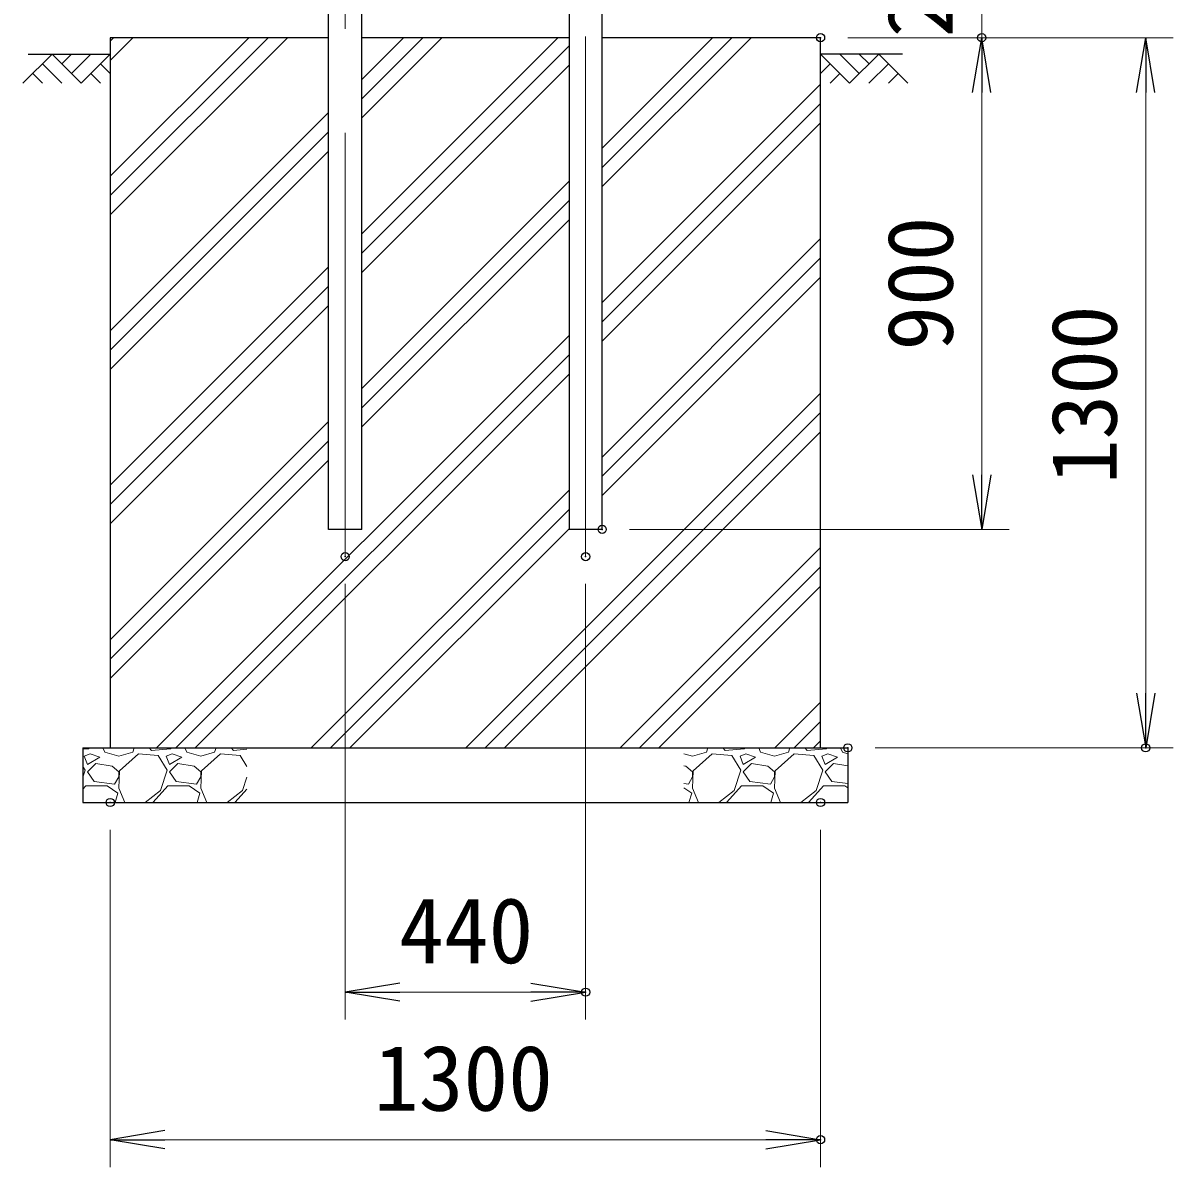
# Model space of a CAD drawing. Units: millimetres, scale not verified. Extents: x -10499 to 10501, y -7424 to 7426.
# Drawn here: x -2914 to -809, y -5712 to -3617 of the extents above; entities that cross this region are included whole.
import ezdxf
from ezdxf.enums import TextEntityAlignment as Align

# ---------------------------------------------------------------- set-up
doc = ezdxf.new("R2010")
doc.units = ezdxf.units.MM
doc.header["$LTSCALE"] = 30
doc.header["$PDMODE"] = 32
doc.header["$PDSIZE"] = 15
doc.linetypes.add('USER1', pattern=[50.8, 31.75, -6.35, 6.35, -6.35])
for name, color, linetype, lineweight in [('0-0_D-DCR-HCH', 7, 'Continuous', 13), ('0-1_D-STR1', 1, 'Continuous', 25), ('0-2_D-STR4', 7, 'Continuous', 25), ('0-3_D-BGD', 7, 'Continuous', 25), ('0-4_D-BMK', 2, 'USER1', 13), ('0-7_D-STR-DIM', 7, 'Continuous', 13)]:
    doc.layers.add(name, color=color, linetype=linetype, lineweight=lineweight)
doc.layers.add('0-8_0', color=7, linetype='Continuous')
doc.layers.add('0-9_Defpoints', color=8, linetype='Continuous')
doc.styles.add('ＭＳ ゴシック', font='')
doc.styles.get('ＭＳ ゴシック').set_extended_font_data('MS Gothic')

# ---------------------------------------------------------------- blocks, each defined once
blk = doc.blocks.new('_Open')
at = {"layer": '0-8_0'}
blk.add_line((-30, 5), (0, 0), dxfattribs=at)
blk.add_lwpolyline([(-30, -5), (0, 0), (-30, 0)], dxfattribs=at)

msp = doc.modelspace()

# ---------------------------------------------------------------- linework, layer by layer
at = {"layer": '0-0_D-DCR-HCH'}
for p, q in [((-2754.48, -3685.91), (-2713, -3644.43)), ((-2754.48, -3968.75), (-2430.16, -3644.43)), ((-2754.48, -3650.55), (-2748.36, -3644.43)), ((-2754.48, -3933.39), (-2465.52, -3644.43)), ((-2754.48, -3898.04), (-2500.87, -3644.43)), ((-2294.23, -3791.34), (-2147.32, -3644.43)), ((-2294.23, -3755.99), (-2182.67, -3644.43)), ((-2294.23, -3720.63), (-2218.03, -3644.43)), ((-2294.23, -4003.47), (-1935.19, -3644.43)), ((-2294.23, -4038.83), (-1914.73, -3659.33)), ((-1854.23, -3917.03), (-1581.63, -3644.43)), ((-1854.23, -3881.67), (-1616.99, -3644.43)), ((-1854.23, -3846.32), (-1652.34, -3644.43)), ((-2860.9, -3674.43), (-2914.11, -3727.65)), ((-2860.9, -3674.43), (-2807.69, -3727.65)), ((-2843.16, -3692.17), (-2825.43, -3674.43)), ((-2825.43, -3709.91), (-2789.95, -3674.43)), ((-2807.69, -3727.65), (-2754.48, -3674.43)), ((-1401.26, -3727.65), (-1454.48, -3674.43)), ((-1383.53, -3709.91), (-1419, -3674.43)), ((-1348.05, -3674.43), (-1401.26, -3727.65)), ((-1365.7, -3692.26), (-1383.53, -3674.43)), ((-1348.05, -3674.43), (-1294.84, -3727.65)), ((-2878.64, -3692.17), (-2843, -3727.65)), ((-2772.21, -3692.17), (-2754.48, -3709.83)), ((-2294.23, -4074.18), (-1914.73, -3694.68)), ((-1436.74, -3692.17), (-1454.48, -3709.83)), ((-1330.32, -3692.17), (-1365.95, -3727.65)), ((-2896.38, -3709.91), (-2878.56, -3727.65)), ((-2789.95, -3709.91), (-2772.13, -3727.65)), ((-1419, -3709.91), (-1436.82, -3727.65)), ((-1312.58, -3709.91), (-1330.4, -3727.65)), ((-1854.23, -4129.16), (-1454.48, -3729.41)), ((-1854.23, -4164.51), (-1454.48, -3764.76)), ((-2754.48, -4180.88), (-2354.73, -3781.13)), ((-1854.23, -4199.87), (-1454.48, -3800.12)), ((-2754.48, -4216.24), (-2354.73, -3816.49)), ((-2754.48, -4251.59), (-2354.73, -3851.84)), ((-2294.23, -4286.32), (-1914.73, -3906.82)), ((-2294.23, -4321.67), (-1914.73, -3942.17)), ((-2294.23, -4357.03), (-1914.73, -3977.53)), ((-1854.23, -4412), (-1454.48, -4012.25)), ((-1854.23, -4447.36), (-1454.48, -4047.61)), ((-2754.48, -4463.72), (-2354.73, -4063.97)), ((-1854.23, -4482.71), (-1454.48, -4082.96)), ((-2754.48, -4499.08), (-2354.73, -4099.33)), ((-2754.48, -4534.43), (-2354.73, -4134.68)), ((-2669.5, -4944.43), (-1914.73, -4189.66)), ((-2634.15, -4944.43), (-1914.73, -4225.01)), ((-2598.79, -4944.43), (-1914.73, -4260.37)), ((-2103.82, -4944.43), (-1454.48, -4295.09)), ((-2068.46, -4944.43), (-1454.48, -4330.45)), ((-2754.48, -4746.57), (-2354.73, -4346.82)), ((-2033.11, -4944.43), (-1454.48, -4365.81)), ((-2754.48, -4781.92), (-2354.73, -4382.17)), ((-2754.48, -4817.28), (-2354.73, -4417.53)), ((-2386.66, -4944.43), (-1914.73, -4472.5)), ((-2351.3, -4944.43), (-1914.73, -4507.86)), ((-2315.95, -4944.43), (-1914.73, -4543.21)), ((-1820.97, -4944.43), (-1454.48, -4577.94)), ((-1785.62, -4944.43), (-1454.48, -4613.29)), ((-1750.26, -4944.43), (-1454.48, -4648.65)), ((-1538.13, -4944.43), (-1454.48, -4860.78)), ((-1502.78, -4944.43), (-1454.48, -4896.14)), ((-2792.77, -4944.43), (-2794.37, -4946.22)), ((-2767.71, -4944.43), (-2764.37, -4952.22)), ((-2713.37, -4952.22), (-2710.59, -4944.43)), ((-2678.87, -4949.22), (-2683.26, -4944.43)), ((-2642.77, -4944.43), (-2644.37, -4946.22)), ((-2617.71, -4944.43), (-2614.37, -4952.22)), ((-2563.37, -4952.22), (-2560.59, -4944.43)), ((-2528.87, -4949.22), (-2533.26, -4944.43)), ((-1663.37, -4952.22), (-1660.59, -4944.43)), ((-1628.87, -4949.22), (-1633.26, -4944.43)), ((-1592.77, -4944.43), (-1594.37, -4946.22)), ((-1567.71, -4944.43), (-1564.37, -4952.22)), ((-1513.37, -4952.22), (-1510.59, -4944.43)), ((-1478.87, -4949.22), (-1483.26, -4944.43)), ((-1467.42, -4944.43), (-1454.48, -4931.49)), ((-1442.77, -4944.43), (-1444.37, -4946.22)), ((-1417.71, -4944.43), (-1414.37, -4952.22)), ((-2794.37, -4946.22), (-2804.48, -4947.1)), ((-2791.37, -4955.22), (-2801.87, -4959.72)), ((-2801.87, -4959.72), (-2795.87, -4974.72)), ((-2795.87, -4974.72), (-2773.37, -4961.22)), ((-2773.37, -4961.22), (-2791.37, -4955.22)), ((-2764.37, -4952.22), (-2738.87, -4959.72)), ((-2738.87, -4959.72), (-2713.37, -4952.22)), ((-2702.87, -4955.22), (-2737.37, -4986.72)), ((-2666.87, -4958.22), (-2702.87, -4955.22)), ((-2644.37, -4946.22), (-2678.87, -4949.22)), ((-2650.37, -4985.22), (-2666.87, -4958.22)), ((-2641.37, -4955.22), (-2651.87, -4959.72)), ((-2651.87, -4959.72), (-2645.87, -4974.72)), ((-2645.87, -4974.72), (-2623.37, -4961.22)), ((-2623.37, -4961.22), (-2641.37, -4955.22)), ((-2614.37, -4952.22), (-2588.87, -4959.72)), ((-2588.87, -4959.72), (-2563.37, -4952.22)), ((-2552.87, -4955.22), (-2587.37, -4986.72)), ((-2516.87, -4958.22), (-2552.87, -4955.22)), ((-2504.48, -4947.1), (-2528.87, -4949.22)), ((-2504.48, -4978.5), (-2516.87, -4958.22)), ((-1704.48, -4955.13), (-1688.87, -4959.72)), ((-1688.87, -4959.72), (-1663.37, -4952.22)), ((-1652.87, -4955.22), (-1687.37, -4986.72)), ((-1616.87, -4958.22), (-1652.87, -4955.22)), ((-1594.37, -4946.22), (-1628.87, -4949.22)), ((-1600.37, -4985.22), (-1616.87, -4958.22)), ((-1591.37, -4955.22), (-1601.87, -4959.72)), ((-1601.87, -4959.72), (-1595.87, -4974.72)), ((-1595.87, -4974.72), (-1573.37, -4961.22)), ((-1573.37, -4961.22), (-1591.37, -4955.22)), ((-1564.37, -4952.22), (-1538.87, -4959.72)), ((-1538.87, -4959.72), (-1513.37, -4952.22)), ((-1502.87, -4955.22), (-1537.37, -4986.72)), ((-1466.87, -4958.22), (-1502.87, -4955.22)), ((-1444.37, -4946.22), (-1478.87, -4949.22)), ((-1450.37, -4985.22), (-1466.87, -4958.22)), ((-1441.37, -4955.22), (-1451.87, -4959.72)), ((-1451.87, -4959.72), (-1445.87, -4974.72)), ((-1445.87, -4974.72), (-1423.37, -4961.22)), ((-1423.37, -4961.22), (-1441.37, -4955.22)), ((-1414.37, -4952.22), (-1404.48, -4955.13)), ((-2800.37, -4985.22), (-2804.48, -4978.5)), ((-2804.48, -4998.04), (-2800.37, -4985.22)), ((-2780.87, -4973.22), (-2795.87, -4988.22)), ((-2750.87, -4977.72), (-2780.87, -4973.22)), ((-2738.87, -4988.22), (-2750.87, -4977.72)), ((-2737.37, -4986.72), (-2738.87, -5018.22)), ((-2662.37, -5022.72), (-2650.37, -4985.22)), ((-2630.87, -4973.22), (-2645.87, -4988.22)), ((-2600.87, -4977.72), (-2630.87, -4973.22)), ((-2588.87, -4988.22), (-2600.87, -4977.72)), ((-2587.37, -4986.72), (-2588.87, -5018.22)), ((-1700.87, -4977.72), (-1704.48, -4977.18)), ((-1688.87, -4988.22), (-1700.87, -4977.72)), ((-1687.37, -4986.72), (-1688.87, -5018.22)), ((-1612.37, -5022.72), (-1600.37, -4985.22)), ((-1580.87, -4973.22), (-1595.87, -4988.22)), ((-1550.87, -4977.72), (-1580.87, -4973.22)), ((-1538.87, -4988.22), (-1550.87, -4977.72)), ((-1537.37, -4986.72), (-1538.87, -5018.22)), ((-1462.37, -5022.72), (-1450.37, -4985.22)), ((-1430.87, -4973.22), (-1445.87, -4988.22)), ((-1404.48, -4977.18), (-1430.87, -4973.22)), ((-2795.87, -4988.22), (-2783.87, -5006.22)), ((-2783.87, -5006.22), (-2746.37, -5010.72)), ((-2746.37, -5010.72), (-2738.87, -4997.22)), ((-2738.87, -4997.22), (-2738.87, -4988.22)), ((-2645.87, -4988.22), (-2633.87, -5006.22)), ((-2633.87, -5006.22), (-2596.37, -5010.72)), ((-2596.37, -5010.72), (-2588.87, -4997.22)), ((-2588.87, -4997.22), (-2588.87, -4988.22)), ((-2512.37, -5022.72), (-2504.48, -4998.04)), ((-1696.37, -5010.72), (-1688.87, -4997.22)), ((-1688.87, -4997.22), (-1688.87, -4988.22)), ((-1595.87, -4988.22), (-1583.87, -5006.22)), ((-1583.87, -5006.22), (-1546.37, -5010.72)), ((-1546.37, -5010.72), (-1538.87, -4997.22)), ((-1538.87, -4997.22), (-1538.87, -4988.22)), ((-1445.87, -4988.22), (-1433.87, -5006.22)), ((-1433.87, -5006.22), (-1404.48, -5009.75)), ((-2804.48, -5019.94), (-2798.87, -5013.72)), ((-2798.87, -5013.72), (-2759.87, -5013.72)), ((-2759.87, -5013.72), (-2740.37, -5027.22)), ((-2740.37, -5027.22), (-2745.29, -5044.43)), ((-2738.87, -5018.22), (-2727.84, -5044.43)), ((-2690.48, -5044.43), (-2662.37, -5022.72)), ((-2675.87, -5043.72), (-2648.87, -5013.72)), ((-2648.87, -5013.72), (-2609.87, -5013.72)), ((-2609.87, -5013.72), (-2590.37, -5027.22)), ((-2590.37, -5027.22), (-2595.29, -5044.43)), ((-2588.87, -5018.22), (-2577.84, -5044.43)), ((-2540.48, -5044.43), (-2512.37, -5022.72)), ((-2525.87, -5043.72), (-2504.48, -5019.94)), ((-1704.48, -5009.75), (-1696.37, -5010.72)), ((-1704.48, -5017.45), (-1690.37, -5027.22)), ((-1690.37, -5027.22), (-1695.29, -5044.43)), ((-1688.87, -5018.22), (-1677.84, -5044.43)), ((-1640.48, -5044.43), (-1612.37, -5022.72)), ((-1625.87, -5043.72), (-1598.87, -5013.72)), ((-1598.87, -5013.72), (-1559.87, -5013.72)), ((-1559.87, -5013.72), (-1540.37, -5027.22)), ((-1540.37, -5027.22), (-1545.29, -5044.43)), ((-1538.87, -5018.22), (-1527.84, -5044.43)), ((-1490.48, -5044.43), (-1462.37, -5022.72)), ((-1475.87, -5043.72), (-1448.87, -5013.72)), ((-1448.87, -5013.72), (-1409.87, -5013.72)), ((-1409.87, -5013.72), (-1404.48, -5017.45)), ((-2675.46, -5044.43), (-2675.87, -5043.72)), ((-2525.46, -5044.43), (-2525.87, -5043.72)), ((-1625.46, -5044.43), (-1625.87, -5043.72)), ((-1475.46, -5044.43), (-1475.87, -5043.72))]:
    msp.add_line(p, q, dxfattribs=at)
at = {"layer": '0-1_D-STR1'}
for p, q in [((-1854.23, -4544.43), (-1854.23, 3764.57)), ((-1914.73, -3444.43), (-1914.73, -4544.43)), ((-2354.73, -4544.43), (-2354.73, -3597.88)), ((-2294.23, -4544.43), (-2294.23, -3597.88)), ((-2294.23, -4544.43), (-2354.73, -4544.43)), ((-1854.23, -4544.43), (-1914.73, -4544.43))]:
    msp.add_line(p, q, dxfattribs=at)
at = {"layer": '0-2_D-STR4'}
for p, q in [((-1914.73, -3644.43), (-2294.23, -3644.43)), ((-1454.48, -3644.43), (-1854.23, -3644.43)), ((-1454.48, -4944.43), (-1454.48, -3644.43)), ((-2804.48, -4944.43), (-1404.48, -4944.43)), ((-2804.48, -4944.43), (-2804.48, -5044.43)), ((-1404.48, -4944.43), (-1404.48, -5044.43)), ((-2804.48, -5044.43), (-1404.48, -5044.43))]:
    msp.add_line(p, q, dxfattribs=at)
msp.add_lwpolyline([(-2354.73, -3644.43), (-2754.48, -3644.43), (-2754.48, -4944.43)], dxfattribs=at)
at = {"layer": '0-3_D-BGD'}
for p, q in [((-2904.48, -3674.43), (-2754.48, -3674.43)), ((-1304.48, -3674.43), (-1454.48, -3674.43))]:
    msp.add_line(p, q, dxfattribs=at)
at = {"layer": '0-4_D-BMK'}
for p, q in [((-2324.48, 5325.57), (-2324.48, -4594.43)), ((-1884.48, -4594.43), (-1884.48, 3803.84))]:
    msp.add_line(p, q, dxfattribs=at)
at = {"layer": '0-7_D-STR-DIM'}
for p, q in [((-1159.48, -3644.43), (-1159.48, -3394.43)), ((-1404.48, -3644.43), (-1109.48, -3644.43)), ((-1404.48, -3644.43), (-1109.48, -3644.43)), ((-1404.48, -3644.43), (-809.48, -3644.43)), ((-1159.48, -4444.43), (-1159.48, -3744.43)), ((-1159.48, -3744.43), (-1159.48, -3844.43)), ((-859.48, -3744.43), (-859.48, -4844.43)), ((-1804.23, -4544.43), (-1109.48, -4544.43)), ((-2324.48, -4644.43), (-2324.48, -5441.75)), ((-1884.48, -4644.43), (-1884.48, -5441.75)), ((-1354.48, -4944.43), (-809.48, -4944.43)), ((-2754.48, -5094.43), (-2754.48, -5711.85)), ((-1454.48, -5094.43), (-1454.48, -5711.85)), ((-2224.48, -5391.75), (-1984.48, -5391.75)), ((-2654.48, -5661.85), (-1554.48, -5661.85))]:
    msp.add_line(p, q, dxfattribs=at)
at = {"layer": '0-9_Defpoints'}
for p in [(-1454.48, -3644.43), (-1159.48, -3644.43), (-1854.23, -4544.43), (-2324.48, -4594.43), (-1884.48, -4594.43), (-1404.48, -4944.43), (-859.48, -4944.43), (-2754.48, -5044.43), (-1454.48, -5044.43), (-1884.48, -5391.75), (-1454.48, -5661.85)]:
    msp.add_point(p, dxfattribs=at)

# ---------------------------------------------------------------- block references
at = {"layer": '0-7_D-STR-DIM', "xscale": 3.333333, "yscale": 3.333333}
for p, rotation in [((-1159.48, -3644.43), 90), ((-1159.48, -3644.43), 90), ((-859.48, -3644.43), 90), ((-1159.48, -4544.43), 270), ((-859.48, -4944.43), 270), ((-2324.48, -5391.75), 180), ((-2754.48, -5661.85), 180)]:
    msp.add_blockref('_Open', p, dxfattribs=dict(at, rotation=rotation))
for p in [(-1884.48, -5391.75), (-1454.48, -5661.85)]:
    msp.add_blockref('_Open', p, dxfattribs=at)

# ---------------------------------------------------------------- texts
at = {"layer": '0-7_D-STR-DIM', "style": 'ＭＳ ゴシック'}
for s, p in [('250', (-1176.34, -3643.83)), ('900', (-1176.35, -4217.25)), ('1300', (-876.35, -4461.68))]:
    msp.add_text(s, height=120.3, rotation=90, dxfattribs=at).set_placement(p, align=Align.BOTTOM_LEFT)
for s, p in [('440', (-2225.73, -5374.88)), ('1300', (-2271.73, -5644.98))]:
    msp.add_text(s, height=120.3, dxfattribs=at).set_placement(p, align=Align.BOTTOM_LEFT)

doc.saveas('drawing.dxf')
